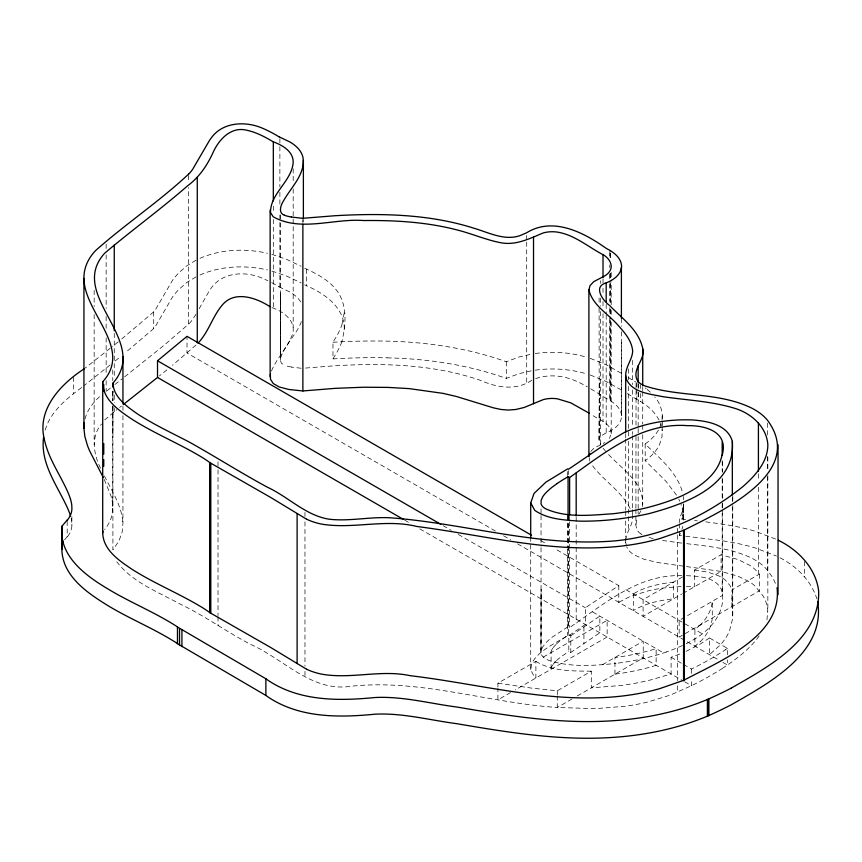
<?xml version="1.0" encoding="UTF-8"?>
<svg xmlns="http://www.w3.org/2000/svg" width="862" height="862" viewBox="0 0 862 862"><rect width="100%" height="100%" fill="white"/><g stroke="black" fill="none" stroke-linecap="round" stroke-linejoin="round"><path stroke-width="0.65" stroke-dasharray="4.31 3.23" d="M112.911 433.155L112.911 406.832M112.911 400.259L112.911 391.046M304.706 268.244C316.57 273.696 328.81 279.902 336.837 290.623C347.612 304.954 345.953 325.028 341.88 341.492M530.712 669.591L530.712 539.192M599.09 439.879L599.489 381.532L599.09 440.019L600.749 444.867M611.212 322.205L611.212 433.78L609.402 438.435M611.212 304.728L611.212 281.874M621.405 342.429L621.405 417.434A34.717 20.041 0 0 1 606.18 432.907L601.094 435.827L599.187 438.973L599.101 305.967M640.962 533.966A19.147 11.055 0 0 1 637.212 530.152L635.919 525.691L635.897 515.056M635.897 513.72L635.908 509.69M635.908 508.354L635.994 433.23M636.005 425.181L636.059 388.967M636.059 387.631L636.059 382.265M676.541 495.154L665.895 481.212L645.175 460.642A74.466 42.992 0 0 0 651.381 455.621L654.624 452.194A75.36 43.509 0 0 0 659.408 444.964L662.005 436.732L662.199 427.186M662.199 426C663.481 415.764 661.757 404.763 654.743 396.865M727.442 654.754L727.442 648.343L709.491 637.977L709.491 654.646L720.298 644.938A108.558 62.678 0 0 0 729.467 630.995L732.678 618.399L731.957 598.282M280.355 359.928L280.57 292.477L280.365 360.348L281.4 363.193L284.438 365.219M540.894 652.415L541.131 589.5L541.045 650.842C539.849 656.208 545.624 659.322 549.805 660.745C571.15 667.425 594.123 665.658 616.05 663.406M611.212 433.78C611.32 422.983 598.573 419.794 591.472 414.611M683.685 520.142L683.243 512.47L681.034 504.335M344.24 329.489C344.94 306.807 323.25 292.671 304.706 284.913M551.109 668.793L551.109 652.125M635.887 524.452L637.492 517.125M344.24 312.82L341.88 324.812M71.158 518.267A93.872 54.198 0 0 1 71.751 521.391L71.912 524.753A69.251 39.986 0 0 1 71.88 525.594L71.826 526.326A46.763 27.002 0 0 1 67.322 536.8M683.631 503.72L682.564 518.999L683.437 505.466L683.717 519.118M122.943 415.678L122.943 523.223L122.156 532.08L118.967 540.959L112.911 549.848L112.911 405.916M625.898 540.172C626.038 530.496 635.747 522.674 631.695 512.664M683.62 504.507L682.273 511.683L679.45 518.708L679.45 522.555M100.563 468.174C93.613 454.63 90.704 436.431 101.554 424.061M642.33 506.619C645.444 483.086 621.405 468.928 607.678 453.509M662.005 420.063L662.199 414.094M766.964 619.875L767.773 610.21A86.038 49.673 0 0 0 762.838 595.642L755.274 586.279A52.711 30.439 0 0 0 749.584 581.872L737.883 576.161L721.095 571.431L658.859 562.714L644.259 559.395L633.182 554.438L629.325 551.12L626.782 547.144M682.812 526.305L681.961 529.365M85.047 418.943C87.407 409.418 93.85 401.509 101.231 395.302M661.229 423.63L659.947 427.143M45.19 430.073C50.653 411.131 66.988 398.492 82.052 387.189M271.487 371.016C276.379 358.732 286.421 349.239 291.378 336.934C298.586 322.194 283.533 311.236 271.099 307.314M301.388 321.558C296.55 334.93 284.622 344.595 280.538 358.258L280.538 220.284M680.409 533.395L679.45 535.377L682.176 535.744M640.897 510.8L639.054 514.205M199.187 308.704L209.552 290.343A116.208 67.096 0 0 1 210.91 288.479C222.547 271.487 246.78 270.679 263.934 278.986A118.363 68.335 0 0 1 267.834 280.7M196.04 314.253L192.463 319.662A64.661 37.335 0 0 1 188.627 324.155M341.966 341.503A184.382 106.446 0 0 1 335.221 355.155L332.969 358.861L332.969 342.192L335.275 338.497A184.382 106.446 0 0 0 341.966 324.823M759.153 635.984C749.703 649.097 736.568 658.977 723.207 667.834M553.167 647.631L553.264 647.502A47.141 27.218 0 0 1 555.774 644.733L556.658 643.882M553.167 664.3L553.264 664.171A47.141 27.218 0 0 1 555.774 661.402L556.658 660.551M64.596 539.774L67.182 536.757L67.182 520.088M590.804 451.472L593.756 448.326L604.887 442.518M700.03 625.079L694.912 629.562L694.912 646.231L700.03 641.748M195.997 345.069L172.465 365.294M196.008 260.205L186.698 265.895L178.499 273.135A138.34 79.864 0 0 0 172.346 280.57L155.451 309.695A44.781 25.849 0 0 1 153.716 311.893L120.292 340.167M196.008 276.874L186.698 282.564L178.499 289.804A138.34 79.864 0 0 0 172.346 297.239L155.451 326.364A44.781 25.849 0 0 1 153.716 328.562L125.281 352.784M104.679 419.923L116.952 409.59M166.894 369.863L159.405 375.929M118.277 341.794L111.176 347.472M115.249 360.898L120.292 356.836M110.164 348.291L85.209 368.02M110.164 364.96L84.153 385.519M107.017 390.788L111.413 387.286M114.948 384.495L122.005 378.914M119.646 407.446L121.445 406.013M124.656 376.823L163.845 345.457L188.595 324.144L188.595 187.517M686.184 643.709A130.227 75.188 0 0 0 696.647 637.805C712.001 628.15 725.664 611.244 722.184 592.043A48.574 28.037 0 0 0 721.613 590.007C715.729 576.57 698.188 576.236 685.656 575.654M709.491 637.977L698.877 644.905L685.204 651.758M497.913 687.025L497.913 683.178L535.884 661.326L535.884 677.995C517.728 659.538 556.087 643.321 567.659 635.574L568.446 635.951L585.373 624.444L585.373 607.775L618.797 585.621L554.794 548.663M541.045 547.693L541.045 650.842L542.478 647.265L545.258 643.515A73.13 42.216 0 0 1 549.6 639.302L550.646 638.408A105.821 61.094 0 0 1 552.423 636.986L568.069 626.793L569.62 627.536C603.691 604.521 637.848 574.017 681.81 575.687M570.795 635.79L599.855 616.136L599.855 632.805L570.795 652.459L568.823 651.5L568.823 634.831L570.795 635.79L570.795 652.459M725.341 649.765L727.442 648.343M619.024 602.15L629.745 596.698L647.933 590.923A104.647 60.415 0 0 1 663.298 588.003L681.713 586.483M305.471 368.063L334.93 365.768A410.797 237.169 0 0 1 349.746 365.046C393.762 363.29 438.747 365.908 480.673 380.422C497.062 387.749 516.521 390.971 532.188 379.97M497.913 683.178L531.38 688.091L557.283 690.818L591.289 671.186L591.289 687.854L620.942 685.495A178.509 103.063 0 0 0 651.478 679.719L671.099 673.933L671.099 657.264L681.777 653.224M602.441 664.742L643.235 641.188L643.235 657.857L576.549 696.367M731.957 606.622L731.957 589.953L759.368 574.124L755.274 569.61A52.711 30.439 0 0 0 749.584 565.203L737.883 559.492L721.095 554.762L694.438 570.105L694.438 586.774L684.32 586.429M572.023 698.974L557.283 707.486C488.323 702.907 420.775 678.814 351.243 686.227C312.001 692.542 284.072 659.258 251.047 644.571C226.792 632.115 204.833 615.802 180.18 604.09C158.091 591.903 132.489 582.464 116.779 561.765M543.222 657.113L607.128 620.338L607.128 637.007L515.174 689.923M682.542 576.947L643.095 599.65L643.095 616.319L681.648 594.133M510.573 692.563L497.913 699.847L497.913 688.307M682.812 593.465L721.095 571.431L721.095 554.762M332.98 342.257A385.562 222.601 0 0 1 387.113 341.126C427.574 342.074 468.088 348.129 506.296 361.738L518.967 357.019L532.22 353.97M387.113 357.87C427.574 358.657 468.088 364.841 506.296 378.407L518.967 373.688L532.22 370.638M557.283 695.946L557.283 707.486L595.448 708.661L625.65 706.226A143.588 82.903 0 0 0 648.073 701.927L670.27 695.117L691.496 685.71A328.099 189.424 0 0 0 723.261 667.856M199.984 258.309C221.081 249.118 245.185 248.234 267.468 253.277M199.984 274.978C221.081 265.787 245.185 264.903 267.468 269.946M666.477 651.974L663.611 652.943A165.935 95.801 0 0 1 616.028 663.352M535.647 378.623C549.396 373.752 564.836 375.692 577.842 381.877A110.099 63.562 0 0 1 585.944 386.036M535.28 353.495C552.682 351.049 570.612 352.386 587.431 357.45M535.28 370.164C552.682 367.718 570.612 369.055 587.431 374.119M591.289 671.186C572.68 670.97 552.251 671.52 535.884 661.326M301.118 368.246L291.378 367.072M694.438 570.105L707.627 572.056L718.789 575.891A36.236 20.925 0 0 1 725.373 580.115L730.06 585.578L731.957 589.953M686.712 543.674C708.187 546.26 730.286 548.307 750.199 557.402A64.434 37.195 0 0 1 767.611 570.461L772.977 577.885L776.651 586.279M694.589 520.529L697.38 520.853M681.799 543.114L660.938 540.258M685.592 536.164L721.225 540.614A189.985 109.679 0 0 1 740.523 544.105L746.039 545.43A136.422 78.765 0 0 1 754.94 547.844L776.479 556.033M685.592 519.484L679.45 518.708M705.762 521.855L721.225 523.945A189.985 109.679 0 0 1 740.523 527.436L746.039 528.762A136.422 78.765 0 0 1 754.94 531.175L776.479 539.364M653.17 538.653L647.33 536.951M271.886 254.387L286.572 259.343L301.118 266.239M271.886 271.056L286.572 276.012L301.118 282.908M590.287 358.344L606.708 365.046L623.905 374.733M590.287 375.013L606.708 381.715L623.905 391.402M278.997 286.787L290.031 292.067A48.8 28.177 0 0 1 295.526 295.946L297.325 297.616A43.585 25.16 0 0 1 300.224 301.14L301.312 302.971A48.584 28.047 0 0 1 301.765 303.909M627.353 393.578L632.352 396.746A69.154 39.921 0 0 0 636.792 399.3C645.81 404.084 654.204 410.894 659.042 420.053M590.793 388.848L605.792 398.104A88.01 50.815 0 0 0 609.768 400.28L610.479 400.679L610.479 320.308M780.013 557.8C796.693 566.312 811.11 580.686 816.864 598.788M585.966 386.025L587.356 386.822M540.819 540.603L546.637 543.965M626.027 589.791L702.207 633.775M495.434 531.067L187.011 353L187.011 336.331M503.58 535.765L510.563 539.806M517.545 543.836L718.466 659.829M722.949 662.425L727.442 665.011L727.442 659.883M443.143 525.669L451.3 530.378M458.304 534.418L585.373 607.775M592.614 611.955L663.611 652.943M671.099 657.264L682.424 663.805M683.555 664.462L691.496 669.041A324.748 187.496 0 0 0 725.395 649.786M404.677 520.131L410.506 523.493M419.826 528.88L683.555 681.131M684.697 681.788L691.496 685.71L691.496 679.299M641.921 534.548L640.972 533.966M628.215 377.448L632.352 380.077A69.154 39.921 0 0 0 635.779 382.082M645.239 387.922L646.155 388.622M647.06 389.322L650.422 392.242M658.46 430.073A75.36 43.509 0 0 1 654.614 435.525L651.37 438.952A74.466 42.992 0 0 1 645.175 443.973C659.893 458.606 677.801 472.667 682.855 493.818M605.684 451.343L603.098 448.262M592.593 465.836C604.607 481.793 623.517 492.45 631.447 511.414M104.41 476.061C112.028 491.092 121.844 505.919 122.943 523.223M104.291 479.509L111.09 496.35A137.166 79.185 0 0 1 112.631 504.539L112.566 511.629A86.071 49.694 0 0 1 104.593 529.602M678.782 499.195L679.752 501.242M660.54 423.425L661.369 426M625.693 542.403L626.512 545.958M589.145 457.625L589.867 461.03M683.34 496.469L683.674 499.788M662.081 429.567L662.199 430.763M599.101 297.907L599.101 304.631M804.429 561.528L804.429 576.926M767.848 456.828L767.848 468.928M767.848 475.652L767.848 611.427M767.622 423.102L767.622 435.159M767.622 456.591L767.622 468.648M767.622 476.686L767.622 570.45M759.368 574.124L759.368 590.793L679.137 637.126L679.137 620.457L722.539 595.394L722.528 512.481M758.42 473.884L758.42 480.576M758.42 487.278L758.42 573.004M732.765 496.146L732.765 504.205M732.765 505.552L732.765 617.127M732.334 497.665L732.334 501.684M732.334 507.039L732.334 608.098M722.518 461.676L722.528 472.365M722.528 479.056L722.528 501.792M722.528 503.128L722.528 511.144M722.184 460.771L722.184 471.482M722.184 478.184L722.184 498.279M722.184 503.634L722.184 511.672M722.184 513.009L722.184 592.043M691.496 669.041L691.496 674.17M679.45 523.837L679.45 530.249M679.45 531.531L679.45 535.377M677.607 528.223L677.607 533.578M677.607 534.925L677.607 680.7M677.607 685.829L677.607 692.24M645.175 443.973L645.175 460.642M642.729 386.499L642.718 390.637M642.729 391.865L642.718 424.126M642.729 425.354L642.718 429.481M642.729 434.728L642.718 504.496M640.315 384.581L640.315 388.428M640.315 393.557L640.315 401.261M638.645 383.558L638.645 387.404M638.645 392.533L638.645 400.227M638.16 384.258L638.16 390.949M638.16 392.285L638.16 427.121M638.16 428.457L638.16 435.159M638.16 436.495L638.16 510.164M638.16 511.511L638.16 514.183M636.813 382.62L636.813 387.749M636.813 389.031L636.813 399.289M632.676 360.381L632.676 384.581M632.676 389.958L632.676 426.248M632.676 431.625L632.676 434.319M632.676 435.666L632.676 508.257M632.676 509.604L632.676 514.98M628.463 368.968L628.463 379.689M628.463 386.381L628.463 435.946M628.463 441.301L628.463 530.302M625.704 433.608L625.704 437.637M625.704 438.984L625.704 510.229M625.704 511.575L625.704 515.605M625.704 520.993L625.704 537.123M625.704 538.459L625.704 542.5M621.405 318.315L621.405 326.353M621.405 331.708L621.416 415.204M618.797 585.621L618.797 602.29M614.951 674.192L614.951 657.523A154.912 89.432 0 0 0 656.144 648.633L656.133 665.302A154.912 89.432 0 0 1 614.94 674.159M611.212 272.467L611.212 280.527M611.212 310.104L611.212 315.481M610.479 253.331L610.479 258.686M610.479 273.416L610.479 281.454M610.479 282.801L610.479 302.885M610.479 309.587L610.479 318.962M610.145 253.126L610.145 258.481M610.145 273.211L610.145 278.577M610.145 283.932L610.145 302.681M610.145 309.383L610.145 318.757M610.145 320.093L610.145 400.474M609.768 251.596L609.768 256.951M609.768 264.99L609.768 267.673M609.768 274.364L609.768 282.402M609.768 283.738L609.768 301.161M609.768 307.853L609.768 313.208M609.768 318.574L609.768 400.28M606.191 304.318L606.191 313.703M606.191 315.039L606.191 432.918M603.012 278.782L603.012 282.801M603.012 288.156L603.012 293.522M603.012 301.56L603.012 306.915M603.012 313.606L603.012 421.367M600.361 280.732L600.361 283.404M600.361 298.144L600.361 306.182M600.361 311.538L600.361 444.749M583.93 626.965L583.93 643.645M576.182 517.308L576.182 623.129M569.62 516.36L569.62 520.379M569.62 521.715L569.62 548.501M569.62 549.848L569.62 627.536M568.446 470.598L568.446 474.617M568.446 516.144L568.446 635.951M568.069 515.605L568.069 626.793M567.659 471.557L567.659 475.576M567.659 515.767L567.659 547.909M567.659 549.256L567.659 635.574M557.283 690.818L557.283 694.664M541.045 508.849L541.045 514.205M541.045 515.551L541.045 546.357M526.704 235.423L526.704 240.778M526.704 242.114L526.704 382.771M506.296 361.738L506.296 378.407M306.463 269.267L306.463 285.936M304.965 512.437L304.965 516.457M304.965 521.822L304.965 666.197M304.965 671.326L304.965 676.454M303.381 219.401L303.381 222.084M302.54 219.659L302.54 222.331M293.188 168.758L293.188 182.194M293.188 188.918L293.188 327.388M280.538 214.929L280.538 218.948M279.881 138.631L279.881 145.333M279.881 146.669L279.881 186.86M279.881 192.215L279.881 204.272M279.881 214.994L279.881 287.326M273.319 206.169L273.319 212.871M273.319 219.573L273.319 308.574M218.021 461.784L218.021 468.475M218.021 469.812L218.021 615.543M218.021 616.826L218.021 625.801M188.595 175.46L188.595 182.151M153.705 311.893L153.705 328.562M122.943 406.261L122.943 410.301M114.258 333.443L114.258 376.306M114.258 395.065L114.258 402.759M114.258 407.888L114.258 411.734M112.911 391.186L112.911 400.561M112.75 369.938L112.75 380.648M112.75 391.37L112.75 400.744M112.75 406.099L112.75 506.565M106.145 244.14L106.145 249.495M106.145 254.85L106.145 308.434M106.145 316.473L106.145 328.53M106.145 337.904L106.145 374.076M106.145 380.767L106.145 391.488M94.152 290.375L94.152 306.506M94.152 314.576L94.152 444.975M73.615 377.222L73.615 393.891M71.88 516.618L71.88 525.594M332.98 358.926A385.562 222.601 0 0 1 387.113 357.795M610.35 400.744A39.577 22.843 0 0 1 621.577 417.445M291.399 367.007A25.267 14.589 0 0 1 284.374 365.272M271.681 282.65A118.363 68.335 0 0 1 278.932 286.82M556.561 660.507A114.42 66.062 0 0 1 568.877 651.543M556.561 643.839A114.42 66.062 0 0 1 568.877 634.863M700.181 641.802A91.35 52.744 0 0 0 712.271 617.989L712.281 601.32A91.35 52.744 0 0 1 700.181 625.133M550.958 668.783A24.481 14.137 0 0 1 553.253 664.322M550.958 652.114A24.481 14.137 0 0 1 553.253 647.653M682.456 645.509A130.227 75.188 0 0 1 666.412 651.909M633.624 593.724L633.247 610.63C645.326 603.238 659.602 600.426 673.513 598.81L673.513 582.141C659.742 583.736 645.638 586.526 633.624 593.724"/><path stroke-width="1.29" d="M530.712 537.845L530.712 502.891L534.041 493.452L545.958 482.106L567.659 468.874L568.446 469.262C587.205 456.849 605.286 443.327 624.853 432.207C645.929 422.617 669.483 419.04 692.52 419.945C707.497 421.044 727.668 424.567 732.334 441.398L732.334 494.982M103.192 477.332L89.734 451.095A249.344 143.954 0 0 1 87.461 445.492L84.832 436.409L83.937 428.371L83.937 278.34C83.657 267.888 88.506 257.878 95.693 250.486C125.647 223.904 159.287 201.546 188.595 174.124M83.937 428.371L84.336 422.466M67.182 520.088L62.01 526.111C58.26 555.57 85.467 575.633 107.75 588.832C129.699 602.182 153.705 611.826 175.406 625.564A57.625 33.273 0 0 1 177.464 627.019L265.873 678.76A103.559 59.79 0 0 0 273.491 683.728C304.114 701.399 340.878 700.849 374.97 697.53C402.565 696.097 429.847 703.543 457.043 707.055C508.655 715.859 560.957 724.371 613.485 720.697A197.678 114.129 0 0 0 686.281 707.26A210.597 121.585 0 0 0 707.379 699.502M61.87 532.835L61.87 549.503C62.441 576.107 87.396 592.948 107.75 605.512C129.699 618.841 153.705 628.484 175.406 642.233A57.625 33.273 0 0 1 177.464 643.688L265.873 695.44A103.559 59.79 0 0 0 273.491 700.397C304.114 718.068 340.878 717.518 374.97 714.199C402.565 712.766 429.847 720.212 457.043 723.724C508.655 732.528 560.957 741.04 613.485 737.366A197.678 114.129 0 0 0 686.281 723.929A210.597 121.585 0 0 0 707.379 716.171L708.887 715.525L708.887 698.856A420.915 243.019 0 0 0 731.138 688.188M61.87 549.503L62.01 526.111M83.937 278.34C84.228 313.1 133.211 348.431 102.729 381.737C102.341 399.472 119.171 410.668 132.295 419.438C154.546 433.532 179.08 443.521 201.622 457.086A127.695 73.723 0 0 1 209.929 462.668M209.929 612.699A127.695 73.723 0 0 0 201.6 607.128C179.08 593.519 154.535 583.574 132.295 569.47C119.171 560.688 102.341 549.503 102.729 531.757L103.117 531.304M732.334 441.398C735.857 486.437 683.932 504.27 648.87 513.655C626.168 518.73 602.991 521.478 579.717 521.144C564.351 520.045 547.952 519.387 534.796 510.412L530.712 502.891M589.78 453.315L588.897 456.494L588.897 289.794L590.071 285.559L593.756 281.637L604.887 275.818A23.727 13.695 0 0 0 609.412 271.735C614.089 265.571 608.863 257.716 603.012 254.667C588.003 246.834 574.577 234.852 557.369 232.104A20.623 11.906 0 0 0 543.297 232.912C529.882 238.462 515.972 245.659 500.919 242.761C485.586 239.83 471.234 233.365 456.084 229.691C425.914 221.943 394.602 220.219 363.57 220.532C333.82 218.215 300.816 232.266 273.232 216.804L270.496 212.548C270.312 193.724 290.516 182.184 293.08 163.812C294.438 152.078 282.833 145.247 273.319 141.874C265.076 136.95 256.488 132.36 247.038 130.302C231.016 126.014 218.657 139.687 212.871 152.951C206.966 165.73 198.96 177.55 187.453 185.912C160.688 209.358 131.778 230.197 104.679 253.223C66.396 295.343 150.969 340.21 112.911 383.148L112.911 387.167M43.574 437.443C40.008 464.499 58.454 486.868 68.497 510.326A194.079 112.049 0 0 1 69.736 513.558L70.512 515.907M621.405 318.315L621.405 267.414A34.717 20.041 0 0 1 606.18 282.887C592.884 286.389 602.581 300.515 609.563 305.428C621.728 318.272 638.257 329.478 642.524 347.634C646.188 359.379 631.555 368.667 637.212 380.131A19.147 11.055 0 0 0 640.962 383.946L642.416 384.808A24.923 14.385 0 0 0 643.989 385.594C678.372 397.242 716.785 391.811 750.199 407.37A64.434 37.195 0 0 1 767.611 420.43C806.552 473.26 719.77 512.017 683.868 530.205L683.868 680.226C718.208 661.747 782.642 636.587 777.061 587.787M62.01 542.78L63.303 541.271M198.012 343.098C208.507 332.258 212.354 316.936 221.954 305.428C234.227 289.998 256.229 297.692 269.989 306.689M123.255 404.59L157.52 377.448L157.52 360.779L187.011 336.331L531.509 535.227M84.153 368.85C60.922 383.935 36.592 409.331 44.382 439.523C48.509 459.123 60.793 475.468 68.497 493.657A194.079 112.049 0 0 1 69.736 496.889L70.512 499.238M557.143 483.528L552.423 486.965A103.429 59.715 0 0 0 549.945 488.98L546.637 492.019A52.841 30.515 0 0 0 542.748 496.738L541.164 500.294L541.024 503.559A14.74 8.512 0 0 0 543.146 507.039L543.836 507.599A18.361 10.603 0 0 0 545.377 508.645C566.334 518.256 590.75 515.185 613.011 513.741A169.329 97.762 0 0 0 648.407 507.319C670.647 501.447 693.544 493.279 710.137 476.708A99.076 57.204 0 0 0 721.375 457.657C730.394 432.552 706.614 425.311 687.52 425.645C641.296 422.218 605.102 452.475 569.62 477.516L569.62 515.013M731.127 688.188C767.245 667.382 820.118 639.895 818.663 591.084C815.991 568.273 798.234 549.934 778.257 540.237M270.356 374.313L270.496 379.248L273.232 383.504L279.159 386.941L288.835 389.473L302.874 390.96L335.286 388.342L363.57 387.232L388.105 387.404L409.256 388.622L442.874 393.341L456.084 396.391L493.549 407.877L500.919 409.461L508.235 410.064L515.864 409.482L524.171 407.478L543.297 399.602A20.623 11.906 0 0 1 557.369 398.804L570.73 402.823L589.468 413.361M707.39 716.171L707.39 699.502L708.887 698.856M291.378 217.041L302.54 218.312L334.93 215.737A410.797 237.169 0 0 1 349.746 215.015C391.38 213.453 433.855 215.478 473.831 228.193C489.659 232.826 507.104 242.384 523.525 234.098A79.369 45.826 0 0 0 526.693 232.74C552.876 216.513 583.563 232.298 605.792 248.084A88.01 50.815 0 0 0 609.768 250.26L610.479 250.648M284.438 215.188C277.812 213.129 280.829 204.984 283.512 200.889C291.044 187.162 305.331 174.62 303.004 157.66A48.584 28.047 0 0 0 301.312 152.951L300.224 151.119A43.585 25.16 0 0 0 297.325 147.596L295.526 145.926A48.8 28.177 0 0 0 290.031 142.047L278.997 136.756M557.132 483.517A173.079 99.927 0 0 1 568.08 476.772L569.62 477.516M306.613 519.236L270.894 497.579L209.908 462.678L209.908 612.71L270.894 647.599L306.613 669.268M157.52 360.779L440.816 524.322M157.52 377.448L403.502 519.452M112.911 383.148C113.709 397.651 127.156 406.692 137.963 414.256C154.212 424.697 171.7 432.939 188.81 441.818C215.295 456.526 240.821 472.893 267.543 487.278C288.587 497.018 305.838 515.67 329.349 519.226C350.112 521.575 370.822 516.403 391.607 517.89C463.95 523.439 534.849 545.915 607.904 541.379C657.458 538.61 704.556 517.319 742.958 486.545C755.187 475.792 767.837 462.032 767.848 444.727C766.587 426.248 750.414 412.586 733.443 407.941C710.299 401.056 686.012 400.162 662.264 396.574C649.485 393.902 632.406 392.598 626.286 379.064C623.409 368.764 632.363 360.79 632.676 350.974C631.803 341.266 625.403 333.4 619.099 326.472C609.186 314.361 592.625 305.87 588.897 289.794M817.596 601.482C826.421 652.857 767.902 683.76 731.127 704.857A420.915 243.019 0 0 1 708.887 715.525M778.041 444.63L778.041 594.661M758.42 422.983L758.42 471.202M722.184 442.012L722.184 455.416M708.144 699.19L708.144 715.859M683.717 530.27L683.717 680.301M642.729 349.002L642.718 385.282M638.16 365.499L638.16 382.911M625.704 375.8L625.704 432.261M606.191 282.887L606.191 301.646M603.012 254.667L603.012 277.445M576.182 473.098L576.182 515.961M568.069 476.761L568.069 515.605M533.524 237.147L533.524 403.836M303.381 160.472L303.381 218.064M302.874 224.26L302.874 390.96M297.11 513.536L297.11 663.557M273.319 141.874L273.319 200.814M270.14 210.166L270.14 376.856M265.873 678.76L265.873 695.44M210.802 463.271L210.802 613.291M210.317 462.991L210.317 613.022M197.269 177.227L197.269 342.645M181.925 629.96L181.925 646.629M179.522 628.581L179.522 645.25M177.464 627.019L177.464 643.688M122.943 356.523L122.943 403.578M114.258 245.034L114.258 330.771M103.763 384.549L103.763 391.24M103.763 443.488L103.763 454.199M103.763 459.565L103.763 466.256M102.729 381.737L102.697 533.104M67.322 520.12A46.763 27.002 0 0 0 71.848 509.657L71.88 508.914A69.251 39.986 0 0 0 71.912 508.074L71.729 504.723A93.872 54.198 0 0 0 70.49 499.238M306.624 519.226A49.533 28.597 0 0 0 318.854 523.503A46.376 26.776 0 0 0 322.065 524.182C353.56 529.29 385.497 518.644 416.96 526.499C485.694 535.291 554.675 554.395 624.454 545.732A155.235 89.626 0 0 0 659.592 538.642L683.566 530.335L683.566 680.355L659.602 688.673A155.235 89.626 0 0 1 624.454 695.763C552.413 704.696 481.362 684.083 410.334 675.711C381.026 669.354 351.351 679.331 322.065 674.213A46.376 26.776 0 0 1 317.238 673.103A49.888 28.802 0 0 1 306.624 669.257M610.35 250.723A39.577 22.843 0 0 1 621.577 267.414M291.399 216.987A25.267 14.589 0 0 1 284.374 215.252M278.932 136.799A118.363 68.335 0 0 0 264.02 128.901C246.78 120.755 222.568 121.391 210.91 138.459A116.208 67.096 0 0 0 209.552 140.312L192.463 169.631A64.661 37.335 0 0 1 188.627 174.135"/></g></svg>
